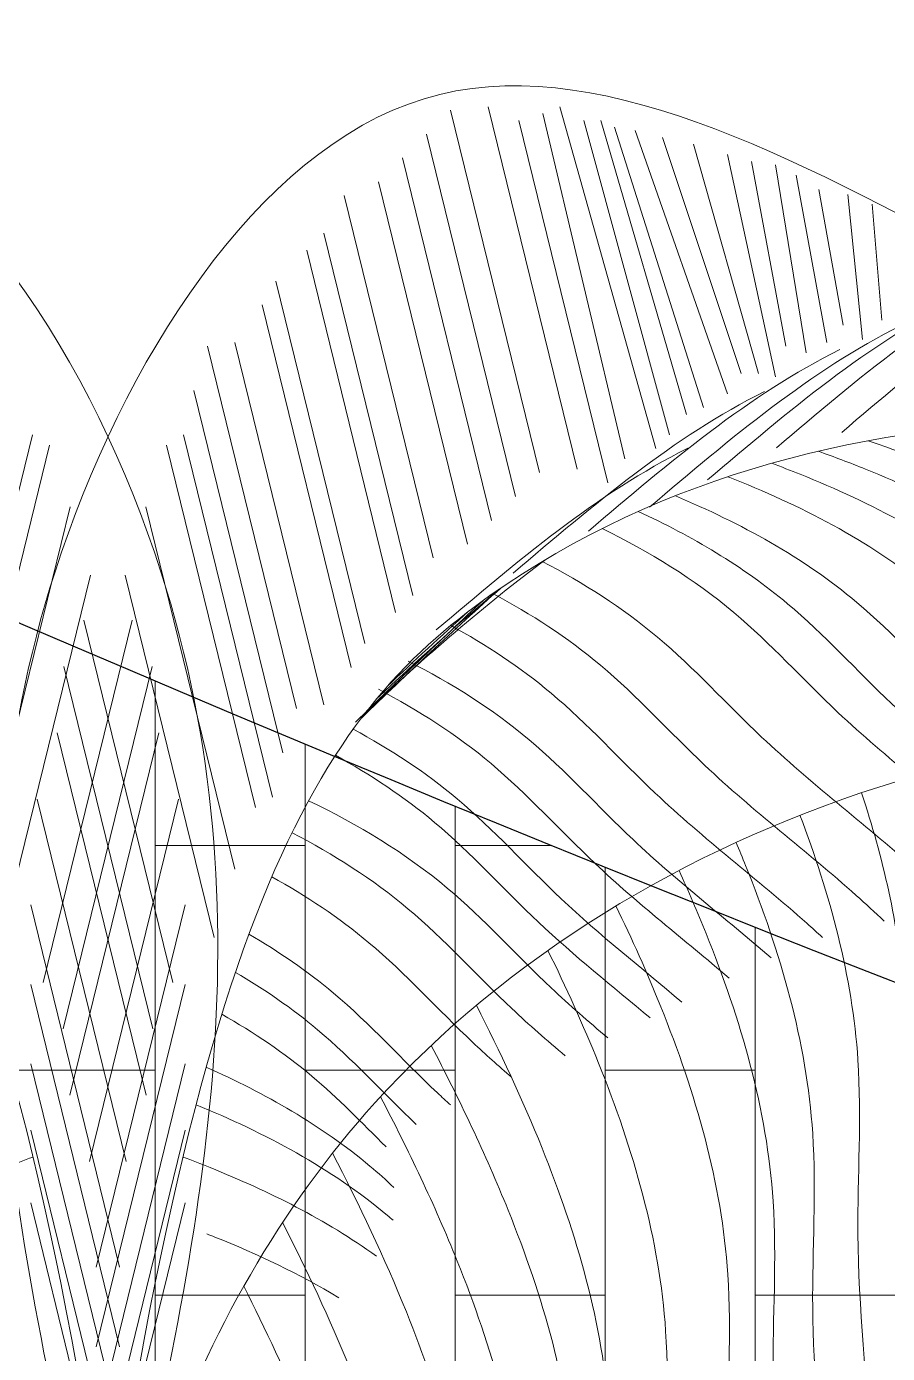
# Model space of a CAD drawing. Header units: inches. Extents: x 17.6 to 55, y 11.8 to 85.9.
# Drawn here: x 39.47 to 39.937, y 63.673 to 64.392 of the extents above; entities that cross this region are included whole.
import ezdxf

# ---------------------------------------------------------------- set-up
doc = ezdxf.new("R2010")
doc.units = ezdxf.units.IN
doc.header["$MEASUREMENT"] = 0
doc.layers.add('FURNITURE F 1 100', color=7, linetype='Continuous', lineweight=13, true_color=0x93979a)
doc.layers.add('HATCH F 1 100', color=7, linetype='Continuous', lineweight=0, true_color=0xc9c9c9)
doc.layers.add('TREE G 1 100', color=7, linetype='Continuous', lineweight=9, true_color=0xbed3d5, transparency=0.6)
doc.layers.add('WALL 1 100', color=250, linetype='Continuous', lineweight=30)

msp = doc.modelspace()

# ---------------------------------------------------------------- hatches: boundary and pattern name
at = {"layer": 'HATCH F 1 100'}
h = msp.add_hatch(dxfattribs=at)
h.set_pattern_fill('AR-BRSTD', color=256, scale=0.0012, angle=90, style=0)
h.set_pattern_definition([(90, (-1398.889507911058, -763.1572480572604), (-0.08129015999999999, 4.977586712308809e-18), []), (180, (-1398.889507911058, -763.1572480572604), (-0.08129016, -0.12192), [0.08129015999999999, -0.08129015999999999])])
edge = h.paths.add_edge_path()
edge.add_line((37.88996586928279, 64.86239664625006), (37.88937172728693, 62.16239664625024))
edge.add_line((37.88937172728693, 62.16239664625024), (45.45680957892405, 62.16239664624979))
edge.add_line((45.45680957892405, 62.16239664624979), (45.45680957892382, 62.86239664629281))
edge.add_arc((45.31830711975269, 77.65266434712524), 14.79091618506046, 239.8528049786992, 270.53652676008153, ccw=False)

# ---------------------------------------------------------------- linework, layer by layer
at = {"layer": 'FURNITURE F 1 100'}
msp.add_arc((45.318307119973, 77.65266434764428), 14.79091618561994, 239.8528049789707, 270.5365267592021, dxfattribs=at)
at = {"layer": 'TREE G 1 100'}
for p, q in [((39.7203352870783, 64.34859606846518), (39.76856197763114, 64.15214511304154)), ((39.75928845104495, 64.34859606846518), (39.81122393046822, 64.16326601880652)), ((39.69992917628402, 64.34674373291134), (39.74815586683685, 64.15029277747314)), ((39.73702950021102, 64.34118328002157), (39.78525619075658, 64.14473232459792)), ((39.75001181566763, 64.34488967425065), (39.79452971734277, 64.15770556591676)), ((39.77227076650156, 64.34118328002157), (39.81864461700748, 64.17067880723559)), ((39.78154740187888, 64.34118328002157), (39.82791814359366, 64.18179798990829)), ((39.6869468608274, 64.33377049157795), (39.73517355137297, 64.13731953615431)), ((39.78896497963429, 64.33747688580704), (39.83719167017985, 64.18550610722966)), ((39.80009445505125, 64.33562282714635), (39.85017709442759, 64.19291889567327)), ((39.81493271934592, 64.33191643291727), (39.857594672183, 64.20403807833142)), ((39.83162693247137, 64.32821003870274), (39.86687130756032, 64.20403807833142)), ((39.67396143657238, 64.32079725025912), (39.72218812712522, 64.12434629482092)), ((39.85017709442759, 64.32264958581297), (39.87614483413923, 64.20218574277757)), ((39.86315940989148, 64.31894319159844), (39.88170957184771, 64.21886537832549)), ((39.87614483413923, 64.31709085603003), (39.89283904727195, 64.2151589840964)), ((39.66097912111577, 64.30782400892573), (39.70920581166133, 64.11137305350209)), ((39.88727430955619, 64.31153040315482), (39.90396852268891, 64.22071771387934)), ((39.64242895915227, 64.30041122049667), (39.69065564970511, 64.10396026505848)), ((39.89961310507347, 64.30370579313828), (39.91274464254816, 64.23022751847972)), ((39.91537157179842, 64.30108150749808), (39.92325235956373, 64.22235638468052)), ((39.92850310928038, 64.29583293623224), (39.93375696778817, 64.23285180411992)), ((39.6312994837353, 64.28002519071967), (39.67952617428814, 64.08357423529603)), ((39.6220259571564, 64.27075834361537), (39.67025264770196, 64.07430738819173)), ((39.60533174402367, 64.25407870806745), (39.65355843457651, 64.05762775264381)), ((39.59791105748441, 64.24110546674862), (39.64613774802997, 64.04465451131043)), ((39.56823452889508, 64.21886537832549), (39.61646121944064, 64.0224144228873)), ((39.58307279318974, 64.22071771387934), (39.6312994837353, 64.02426675844114)), ((39.56081384235581, 64.19477295433396), (39.60904053290137, 63.99832199889576)), ((39.473382175689, 64.17067880723559), (39.42515548514343, 63.97422785181195)), ((39.55524910464733, 64.17067880723559), (39.60347579519289, 63.97422785181195)), ((39.48265570227518, 64.16511835436037), (39.43442901172962, 63.96866739892218)), ((39.54597557806115, 64.16511835436037), (39.59420226860671, 63.96866739892218)), ((39.49378517769215, 64.13175908326454), (39.44555848714658, 63.9353081278409)), ((39.53484610264418, 64.13175908326454), (39.58307279318974, 63.9353081278409)), ((39.50491465310911, 64.09469341795418), (39.45668796256355, 63.89824246251598)), ((39.52371662722722, 64.09469341795418), (39.57194331777278, 63.89824246251598)), ((39.52745961281467, 64.0702064034144), (39.47923292226183, 63.87375544797621)), ((39.50117166752166, 64.0702064034144), (39.54939835806722, 63.87375544797621)), ((39.53823779473164, 64.04507839461664), (39.49001110418608, 63.84862743917844)), ((39.49039348560468, 64.04507839461664), (39.53862017615025, 63.84862743917844)), ((39.48679972203531, 64.00918099303314), (39.53502641258088, 63.81273003759495)), ((39.54183155830101, 64.00918099303314), (39.49360486775545, 63.81273003759495)), ((39.47602154011106, 63.97328186834281), (39.52424823065662, 63.77683091291917)), ((39.55260974022526, 63.97328186834281), (39.50438304967243, 63.77683091291917)), ((39.47242777654169, 63.91584568118785), (39.52065446708725, 63.7193947257642)), ((39.55620350379463, 63.91584568118785), (39.50797681324907, 63.7193947257642)), ((39.47242777654169, 63.87276638695263), (39.52065446708725, 63.67631543151444)), ((39.55620350379463, 63.87276638695263), (39.50797681324907, 63.67631543151444)), ((39.47242777654169, 63.8296888158097), (39.52065446708725, 63.63323786037151)), ((39.55620350379463, 63.8296888158097), (39.50797681324907, 63.63323786037151)), ((39.47242777654169, 63.79379141422621), (39.52065446708725, 63.59734045878801)), ((39.55620350379463, 63.79379141422621), (39.50797681324907, 63.59734045878801)), ((39.47242777654169, 63.75430306630957), (39.52065446708725, 63.55785211087138)), ((39.55620350379463, 63.75430306630957), (39.50797681324907, 63.55785211087138))]:
    msp.add_line(p, q, dxfattribs=at)
for points in [[(39.52413009656466, 63.5572490248762), (39.54300046410204, 64.09650784524476), (39.34296524181964, 64.35293828763176), (39.0334787790202, 64.26243403376654)], [(39.50450118377212, 63.5572490248762), (39.48563081623452, 64.09650784524476), (39.68566603851691, 64.35293828763176), (39.99515250131658, 64.26243403376654)], [(37.99996709082184, 62.45242132678911), (38.1817599215503, 63.44538691124987), (38.77562002524083, 64.00241781436691), (39.36948012892408, 63.80866868418727), (39.52703370830609, 63.38484052344799), (39.52703370830609, 63.32429413566044)], [(41.02866418951471, 62.45242132678911), (40.84687135878649, 63.44538691124987), (40.25301125509573, 64.00241781436691), (39.6591511514127, 63.80866868418727), (39.50159757203069, 63.38484052344799), (39.50159757203069, 63.32429413566044)]]:
    msp.add_spline(points, degree=3, dxfattribs=at)
for points in [[(40.01306528180449, 64.26220774535838), (39.96393378824742, 64.23775600930318), (39.92033559791157, 64.20074367721324), (39.87673740758346, 64.16373134513785)], [(40.04343853861765, 64.26803144932134), (39.99631308938815, 64.24359934343599), (39.95418121381267, 64.20783182744546), (39.91204933824356, 64.17206431145539)], [(39.97560181414879, 64.24472642154657), (39.92647032059172, 64.22027468549138), (39.88287213026361, 64.18326235341576), (39.83927393992776, 64.14625002132604)], [(39.94424033986452, 64.23000879901744), (39.89510884630745, 64.20555706296224), (39.85151065597888, 64.16854473087207), (39.8079124656435, 64.1315323987969)], [(39.91108414715582, 64.21701098732817), (39.86195265359875, 64.19255925127274), (39.81835446326291, 64.15554691918302), (39.77475627293502, 64.11853458710763)], [(39.87021014757188, 64.19418148392512), (39.82107865401504, 64.16972974786992), (39.77748046367965, 64.13271741577998), (39.73388227335109, 64.09570508369004)], [(39.82861296053302, 64.16342327589743), (39.77948146697595, 64.13897153984223), (39.73588327664056, 64.10195920775206), (39.692285086312, 64.0649468756769)], [(39.65451432180994, 64.02081956726258), (39.68610717647967, 64.0502150436973), (39.7183383413289, 64.07841016375662), (39.75220322496166, 64.10353303959934)], [(39.65166347114446, 64.01711106550849), (39.67658604757885, 64.04114735931418), (39.70162212252781, 64.06497021665766), (39.72727830646905, 64.08762694534605)], [(39.65991812348507, 64.0275370652839), (39.68161325081742, 64.04797143758557), (39.70355992990558, 64.06793276126174), (39.72608445795773, 64.08680742718795)], [(39.64844748831065, 64.01501772531103), (39.67142378247827, 64.0372437088831), (39.69440007663771, 64.05946969245494), (39.71777453782143, 64.08094691416997)], [(39.66568845316984, 64.03428898075296), (39.68027279721737, 64.04813111030896), (39.69495372382535, 64.06179161423867), (39.70983112176368, 64.0750826494934)]]:
    msp.add_open_spline(points, degree=3, dxfattribs=at)
for points, knots in [([(37.9365107580963, 63.65779976114797), (38.14716251591013, 63.84079261354279), (38.52772203079071, 64.17138406865908), (39.25299320781092, 64.22423789584943), (39.47108272253531, 63.91703481690135), (39.52867204169884, 63.45719705814778)], [0, 0, 0, 0, 1.475291126035946, 2.665233279236307, 3.253617538475577, 3.253617538475577, 3.253617538475577, 3.253617538475577]), ([(41.09212052223297, 63.65779976114797), (40.88146876442643, 63.84079261354279), (40.50090924954584, 64.17138406865908), (39.77563807252587, 64.22423789584943), (39.55754855779396, 63.91703481690135), (39.49995923863771, 63.45719705814778)], [0, 0, 0, 0, 1.475291126035946, 2.665233279236307, 3.253617538475577, 3.253617538475577, 3.253617538475577, 3.253617538475577]), ([(39.89933119634243, 64.16181493463452), (39.90790081769246, 64.15876025983218), (39.95523832427007, 64.14091283503714), (40.02455045494567, 64.10475954793444), (40.09418365956658, 64.02729004330692), (40.1667301228883, 63.97292326696558), (40.21347226262874, 63.9251562808806), (40.23583941040143, 63.90357881172028), (40.23788262621402, 63.90161198198845)], [1.777183256392753, 1.777183256392753, 1.777183256392753, 1.777183256392753, 1.825233591656535, 2.043968819073879, 2.181894859126541, 2.373164893120943, 2.521700241141629, 2.536607000283027, 2.536607000283027, 2.536607000283027, 2.536607000283027]), ([(39.92643018771896, 64.16751864231125), (39.93778273314088, 64.16361535186522), (39.98795401331149, 64.14510295032457), (40.05990423627414, 64.10757363126547), (40.12953744089505, 64.03010412662317), (40.20208390421608, 63.97573735028206), (40.24942375659153, 63.92735954640577), (40.27243530158007, 63.90519558756429), (40.27510234048528, 63.90263090032587)], [1.761779508932968, 1.761779508932968, 1.761779508932968, 1.761779508932968, 1.825233591656535, 2.043968819073879, 2.181894859126541, 2.373164893120943, 2.521700241141629, 2.541142863008494, 2.541142863008494, 2.541142863008494, 2.541142863008494]), ([(39.87410558221764, 64.15530377776528), (39.87926972086275, 64.15337561957355), (39.92313203181421, 64.13640207075738), (39.98919489049167, 64.10194360767693), (40.05882809511236, 64.02447410303486), (40.12955914246386, 63.97146781085982), (40.17299322209892, 63.92755874613292), (40.19153155044451, 63.90945191658304)], [1.796155665161702, 1.796155665161702, 1.796155665161702, 1.796155665161702, 1.825233591656535, 2.043968819073879, 2.181894859126541, 2.373164893120943, 2.50974540262658, 2.50974540262658, 2.50974540262658, 2.50974540262658]), ([(39.85037341467246, 64.14802754341733), (39.85164707222448, 64.14752471019366), (39.89152446248791, 64.1316335074682), (39.95384213840607, 64.0991285360237), (40.02347534302699, 64.02165903139618), (40.08929544288567, 63.9723330341678), (40.12900991263491, 63.93334192349218), (40.14306445254643, 63.91951234481732)], [1.818023683127799, 1.818023683127799, 1.818023683127799, 1.818023683127799, 1.825233591656535, 2.043968819073879, 2.181894859126541, 2.373164893120943, 2.477405936024982, 2.477405936024982, 2.477405936024982, 2.477405936024982]), ([(39.82187735179464, 64.13767243357367), (39.85716447764567, 64.12278832381932), (39.91451029727632, 64.09162541316115), (39.98191666848284, 64.0166333427064), (40.04463320360078, 63.96963317644483), (40.08193325322641, 63.93368383660206), (40.09323921261962, 63.92260778097463)], [1.842756147665386, 1.842756147665386, 1.842756147665386, 1.842756147665386, 2.043968819073879, 2.181894859126541, 2.373164893120943, 2.456968407691426, 2.456968407691426, 2.456968407691426, 2.456968407691426]), ([(39.80178850096122, 64.12920573511153), (39.83080482613896, 64.1157355140335), (39.88126248458134, 64.08614501028407), (39.94443956595974, 64.0158581805176), (40.00887182041329, 63.96757224339169), (40.04751271713049, 63.92994768468108), (40.06033261198168, 63.91734682934677)], [1.876035677102014, 1.876035677102014, 1.876035677102014, 1.876035677102014, 2.043968819073879, 2.181894859126541, 2.373164893120943, 2.468266726052287, 2.468266726052287, 2.468266726052287, 2.468266726052287]), ([(39.78218633345382, 64.11991975110342), (39.80775225762041, 64.1073670096541), (39.85452800079675, 64.0787821372671), (39.91537232147716, 64.01109058968925), (39.98149374755299, 63.96153877671392), (40.02144000493008, 63.92224960788937), (40.03576409326338, 63.90815406362728)], [1.894391756086341, 1.894391756086341, 1.894391756086341, 1.894391756086341, 2.043968819073879, 2.181894859126541, 2.373164893120943, 2.479390222985554, 2.479390222985554, 2.479390222985554, 2.479390222985554]), ([(39.74973090278213, 64.1020533851574), (39.77202674568976, 64.0904806595374), (39.81536359692832, 64.06294816910165), (39.87397974656774, 63.99773554387727), (39.93404096603622, 63.95272528787834), (39.96923612336828, 63.91933768317037), (39.97821447839665, 63.91062412972903)], [1.91192483767026, 1.91192483767026, 1.91192483767026, 1.91192483767026, 2.043968819073879, 2.181894859126541, 2.373164893120943, 2.439482679739283, 2.439482679739283, 2.439482679739283, 2.439482679739283]), ([(39.72295981345106, 64.08463610016267), (39.7437274423357, 64.07356305056803), (39.78546990855826, 64.04655767241135), (39.84303589491147, 63.98251339252099), (39.89857087854757, 63.9408951261598), (39.93009474711307, 63.91178770008466), (39.93509854825966, 63.90706557342716)], [1.92018838580637, 1.92018838580637, 1.92018838580637, 1.92018838580637, 2.043968819073879, 2.181894859126541, 2.373164893120943, 2.409676608171468, 2.409676608171468, 2.409676608171468, 2.409676608171468]), ([(39.69998802803475, 64.06744819693492), (39.71936277175719, 64.05685600245712), (39.75965734396591, 64.0303517577872), (39.81625985437877, 63.96737938035446), (39.86930432680715, 63.92762751876054), (39.89876332548006, 63.90082868855322), (39.90154715031504, 63.89825840899923)], [1.927769806578405, 1.927769806578405, 1.927769806578405, 1.927769806578405, 2.043968819073879, 2.181894859126541, 2.373164893120943, 2.393276146875529, 2.393276146875529, 2.393276146875529, 2.393276146875529]), ([(39.67704440207304, 64.0479786293458), (39.70042718492955, 64.03606720104514), (39.74490254265397, 64.00817373734228), (39.80207367552107, 63.94456874649242), (39.84904518397566, 63.9086149692034), (39.87382659400483, 63.88709249303994)], [1.9060770432057, 1.9060770432057, 1.9060770432057, 1.9060770432057, 2.043968819073879, 2.181894859126541, 2.355946518672835, 2.355946518672835, 2.355946518672835, 2.355946518672835]), ([(39.66090510375916, 64.03276390364246), (39.6826644132454, 64.02136340423223), (39.72544071663283, 63.99401332900945), (39.7808152519287, 63.93240711912424), (39.82685018953607, 63.89693640869743), (39.85094567391248, 63.87616513532927)], [1.914820126241781, 1.914820126241781, 1.914820126241781, 1.914820126241781, 2.043968819073879, 2.181894859126541, 2.350552494984285, 2.350552494984285, 2.350552494984285, 2.350552494984285]), ([(39.64724974376436, 64.01113128011863), (39.6672838698873, 64.00030832103445), (39.70826331258259, 63.97356432840954), (39.76031818601741, 63.91565136460324), (39.80346971787408, 63.88171342328357), (39.82535980611983, 63.86320005919194)], [1.924174412252297, 1.924174412252297, 1.924174412252297, 1.924174412252297, 2.043968819073879, 2.181894859126541, 2.333784952323895, 2.333784952323895, 2.333784952323895, 2.333784952323895]), ([(39.63759986717191, 63.99696580301904), (39.65668413653493, 63.98647710072916), (39.69667728811346, 63.96007993025907), (39.74662787366101, 63.90450806422675), (39.78784738614236, 63.8716367806505), (39.80818583539094, 63.85459679902326)], [1.929357538982305, 1.929357538982305, 1.929357538982305, 1.929357538982305, 2.043968819073879, 2.181894859126541, 2.322409811924254, 2.322409811924254, 2.322409811924254, 2.322409811924254]), ([(39.92271829128772, 63.97667771656617), (39.93450239680551, 63.9414672198495), (39.95013188922867, 63.87420311940011), (39.94186162974093, 63.76187822706035), (39.95164726286039, 63.68206802838765), (39.95291939749605, 63.63363483810323), (39.95301038447356, 63.62870021538626)], [1.882543702045149, 1.882543702045149, 1.882543702045149, 1.882543702045149, 2.043968819073879, 2.181894859126541, 2.373164893120943, 2.394858900910448, 2.394858900910448, 2.394858900910448, 2.394858900910448]), ([(39.6230341701234, 63.97235048770582), (39.64995781170747, 63.95942340194821), (39.69817492186867, 63.93043038719267), (39.74479040302658, 63.8785689476085), (39.77479598699593, 63.85257355694418), (39.78522176125257, 63.84380306939644)], [1.887156174261777, 1.887156174261777, 1.887156174261777, 1.887156174261777, 2.043968819073879, 2.181894859126541, 2.25396510397434, 2.25396510397434, 2.25396510397434, 2.25396510397434]), ([(39.88939119275933, 63.96450197129363), (39.90569905687876, 63.92169991668422), (39.92624752308616, 63.84611504487313), (39.9176078722157, 63.72877315800199), (39.92566649515375, 63.65749613548039), (39.92762445637341, 63.61761556487383)], [1.844708012339252, 1.844708012339252, 1.844708012339252, 1.844708012339252, 2.043968819073879, 2.181894859126541, 2.357242812925858, 2.357242812925858, 2.357242812925858, 2.357242812925858]), ([(39.61407744045592, 63.95498114463609), (39.63648355931214, 63.94337343922459), (39.67993573535223, 63.91580380573802), (39.72296022906126, 63.86793747196722), (39.752319218089, 63.84237701690492), (39.76213994227165, 63.83408633955921)], [1.911330499852984, 1.911330499852984, 1.911330499852984, 1.911330499852984, 2.043968819073879, 2.181894859126541, 2.249882588025737, 2.249882588025737, 2.249882588025737, 2.249882588025737]), ([(39.85479162052793, 63.94973550678921), (39.85655305234873, 63.94556933987994), (39.87742385139445, 63.89503026718964), (39.9020536463358, 63.81075786371591), (39.89343740806358, 63.69373396175999), (39.90013013526932, 63.62717614973596), (39.90230634159543, 63.59203594966877)], [1.805488947601759, 1.805488947601759, 1.805488947601759, 1.805488947601759, 1.825233591656535, 2.043968819073879, 2.181894859126541, 2.336379473656588, 2.336379473656588, 2.336379473656588, 2.336379473656588]), ([(39.6031450077066, 63.93111477286058), (39.62180282139884, 63.92078008958421), (39.66135372837762, 63.89454175892976), (39.69947535721435, 63.85213004288605), (39.72597964399047, 63.82854442092), (39.73310745374347, 63.82240432228943)], [1.931693039743139, 1.931693039743139, 1.931693039743139, 1.931693039743139, 2.043968819073879, 2.181894859126541, 2.231665356345502, 2.231665356345502, 2.231665356345502, 2.231665356345502]), ([(39.82386661153619, 63.93453871758763), (39.82898411191827, 63.92329670740807), (39.85372274916899, 63.86595866966169), (39.88059676384019, 63.77400752622836), (39.87223399423938, 63.66042618140861), (39.87801566316894, 63.5972720561135), (39.88017960115435, 63.56554739804639)], [1.77119156205043, 1.77119156205043, 1.77119156205043, 1.77119156205043, 1.825233591656535, 2.043968819073879, 2.181894859126541, 2.321342811272418, 2.321342811272418, 2.321342811272418, 2.321342811272418]), ([(39.78968973128208, 63.91529635708363), (39.79834381306178, 63.89737001397813), (39.82703022343067, 63.83356900541023), (39.85607461241302, 63.73419178877018), (39.84815445938143, 63.62662196734388), (39.85249258162385, 63.56941640774514), (39.85437866225421, 63.54365575257017)], [1.738022722227286, 1.738022722227286, 1.738022722227286, 1.738022722227286, 1.825233591656535, 2.043968819073879, 2.181894859126541, 2.295085223071037, 2.295085223071037, 2.295085223071037, 2.295085223071037]), ([(39.59073166651838, 63.89995339165236), (39.60691097191007, 63.89056545491846), (39.64389652000678, 63.86529030458993), (39.67609599736916, 63.82946720016704), (39.69756992494486, 63.80959005965494), (39.69992716063321, 63.80744497649945)], [1.94538427891524, 1.94538427891524, 1.94538427891524, 1.94538427891524, 2.043968819073879, 2.181894859126541, 2.198756238929009, 2.198756238929009, 2.198756238929009, 2.198756238929009]), ([(39.75279061802571, 63.89120505166872), (39.7626246236543, 63.87116562774665), (39.7926176092662, 63.80531938477586), (39.82235665420758, 63.7035653587977), (39.81482752355846, 63.60130631961735), (39.81804629502558, 63.54936112792549), (39.81950797475311, 63.5288706149606)], [1.727406612397335, 1.727406612397335, 1.727406612397335, 1.727406612397335, 1.825233591656535, 2.043968819073879, 2.181894859126541, 2.271888385259709, 2.271888385259709, 2.271888385259709, 2.271888385259709]), ([(39.58341747744267, 63.87930280826023), (39.5991368477482, 63.87010080686238), (39.63452376638493, 63.84578399820222), (39.66354198129552, 63.81396321977283), (39.68138057945903, 63.79684444406504)], [1.947949466720603, 1.947949466720603, 1.947949466720603, 1.947949466720603, 2.043968819073879, 2.174698057696388, 2.174698057696388, 2.174698057696388, 2.174698057696388]), ([(39.71405124014559, 63.86144065957566), (39.7268998325455, 63.8361842247709), (39.76023578195618, 63.76529609509677), (39.79170396492596, 63.65762571382444), (39.78511128246505, 63.56808531326735), (39.7862439879902, 63.5287578725715), (39.78658052394913, 63.52090438350794)], [1.700980985318751, 1.700980985318751, 1.700980985318751, 1.700980985318751, 1.825233591656535, 2.043968819073879, 2.181894859126541, 2.216334950047036, 2.216334950047036, 2.216334950047036, 2.216334950047036]), ([(39.57604823575817, 63.85658369247014), (39.59332977989853, 63.84676351885921), (39.62519619483642, 63.82527263593735), (39.6519685000239, 63.79777958253041), (39.66508936547298, 63.78464868068338)], [1.939269318692038, 1.939269318692038, 1.939269318692038, 1.939269318692038, 2.043968819073879, 2.142062441508152, 2.142062441508152, 2.142062441508152, 2.142062441508152]), ([(39.68952602557711, 63.83967065955446), (39.70466381307774, 63.81057602130974), (39.74056203045662, 63.73599462752688), (39.77273601849465, 63.62590928950746), (39.76757925850684, 63.54631369447677), (39.76754081351847, 63.5168246616399)], [1.681386656622046, 1.681386656622046, 1.681386656622046, 1.681386656622046, 1.825233591656535, 2.043968819073879, 2.173087027014476, 2.173087027014476, 2.173087027014476, 2.173087027014476]), ([(39.56757553687221, 63.82786053138463), (39.59942584895175, 63.81371449369382), (39.635064918948, 63.79351610817181), (39.66505129371235, 63.7666573949268), (39.66928004527286, 63.76271350657268)], [1.861005010243739, 1.861005010243739, 1.861005010243739, 1.861005010243739, 2.043968819073879, 2.074627444318963, 2.074627444318963, 2.074627444318963, 2.074627444318963]), ([(39.66206257885661, 63.81186785795055), (39.67715414860136, 63.7828499636839), (39.71300030937728, 63.70834221960328), (39.74320223745595, 63.60500440966504), (39.7406696164107, 63.53234929184188), (39.74020863684537, 63.50964591010617)], [1.681779406921627, 1.681779406921627, 1.681779406921627, 1.681779406921627, 1.825233591656535, 2.043968819073879, 2.143341685236599, 2.143341685236599, 2.143341685236599, 2.143341685236599]), ([(39.56206275698078, 63.807545670194), (39.59928902763927, 63.79227990558363), (39.63652700414987, 63.77252590249029), (39.66784756723787, 63.74579966558892), (39.6688474001714, 63.74493510792897)], [1.83241789965412, 1.83241789965412, 1.83241789965412, 1.83241789965412, 2.043968819073879, 2.050985120571695, 2.050985120571695, 2.050985120571695, 2.050985120571695]), ([(39.6360565853317, 63.78125612104711), (39.65055832568756, 63.75322001606625), (39.68574145621092, 63.67965525304541), (39.71404575955235, 63.58281028633266), (39.7133313497106, 63.51573196350589), (39.71297595129745, 63.49851542047915)], [1.686800749175552, 1.686800749175552, 1.686800749175552, 1.686800749175552, 1.825233591656535, 2.043968819073879, 2.119362495026466, 2.119362495026466, 2.119362495026466, 2.119362495026466]), ([(39.47370375223586, 63.77918373508348), (39.46874928019697, 63.77732842914904), (39.43200023080858, 63.76308486120453), (39.39624902303372, 63.74521539511849), (39.36872430871195, 63.7253877621574)], [1.797328631208806, 1.797328631208806, 1.797328631208806, 1.797328631208806, 1.825233591656535, 2.004985145606321, 2.004985145606321, 2.004985145606321, 2.004985145606321]), ([(39.55492752810069, 63.77918373508348), (39.55988200013981, 63.77732842914904), (39.5966310495282, 63.76308486120453), (39.63238225730284, 63.74521539511849), (39.65990697161733, 63.7253877621574)], [1.797328631208806, 1.797328631208806, 1.797328631208806, 1.797328631208806, 1.825233591656535, 2.004985145606321, 2.004985145606321, 2.004985145606321, 2.004985145606321]), ([(39.6089837034162, 63.74366959360688), (39.62215024993198, 63.71787490238987), (39.65584037839331, 63.64646777378422), (39.68231359222428, 63.55588799579911), (39.68269898431772, 63.49264793150584), (39.68252341422313, 63.47921932823576)], [1.69823977375756, 1.69823977375756, 1.69823977375756, 1.69823977375756, 1.825233591656535, 2.043968819073879, 2.102817814603185, 2.102817814603185, 2.102817814603185, 2.102817814603185]), ([(39.5679804147364, 63.7375148388405), (39.56941568476778, 63.7369495454063), (39.59398365576676, 63.72717102708927), (39.61810333820922, 63.71576354422947), (39.63938116518712, 63.70294070453608)], [1.817110715344561, 1.817110715344561, 1.817110715344561, 1.817110715344561, 1.825233591656535, 1.956296081284042, 1.956296081284042, 1.956296081284042, 1.956296081284042]), ([(39.58795901016875, 63.70920477384286), (39.59981985091868, 63.68563344475339), (39.63205806779315, 63.6163718853081), (39.65728968169465, 63.53004032014221), (39.65814197348705, 63.46857658548331), (39.65805559117162, 63.45690302907539)], [1.709546423342595, 1.709546423342595, 1.709546423342595, 1.709546423342595, 1.825233591656535, 2.043968819073879, 2.095149659308404, 2.095149659308404, 2.095149659308404, 2.095149659308404])]:
    msp.add_open_spline(points, degree=3, knots=knots, dxfattribs=at)
at = {"layer": 'WALL 1 100'}
msp.add_lwpolyline([(37.88996586928279, 64.86239664625006), (37.88937172728693, 62.16239664625024), (45.45680957892405, 62.16239664624979), (45.45680957892382, 62.86239664629281, -0.1346887058288746), (37.88996586928279, 64.86239664625006, 1.798632872379327)], format="xyb", dxfattribs=at)

doc.saveas('drawing.dxf')
